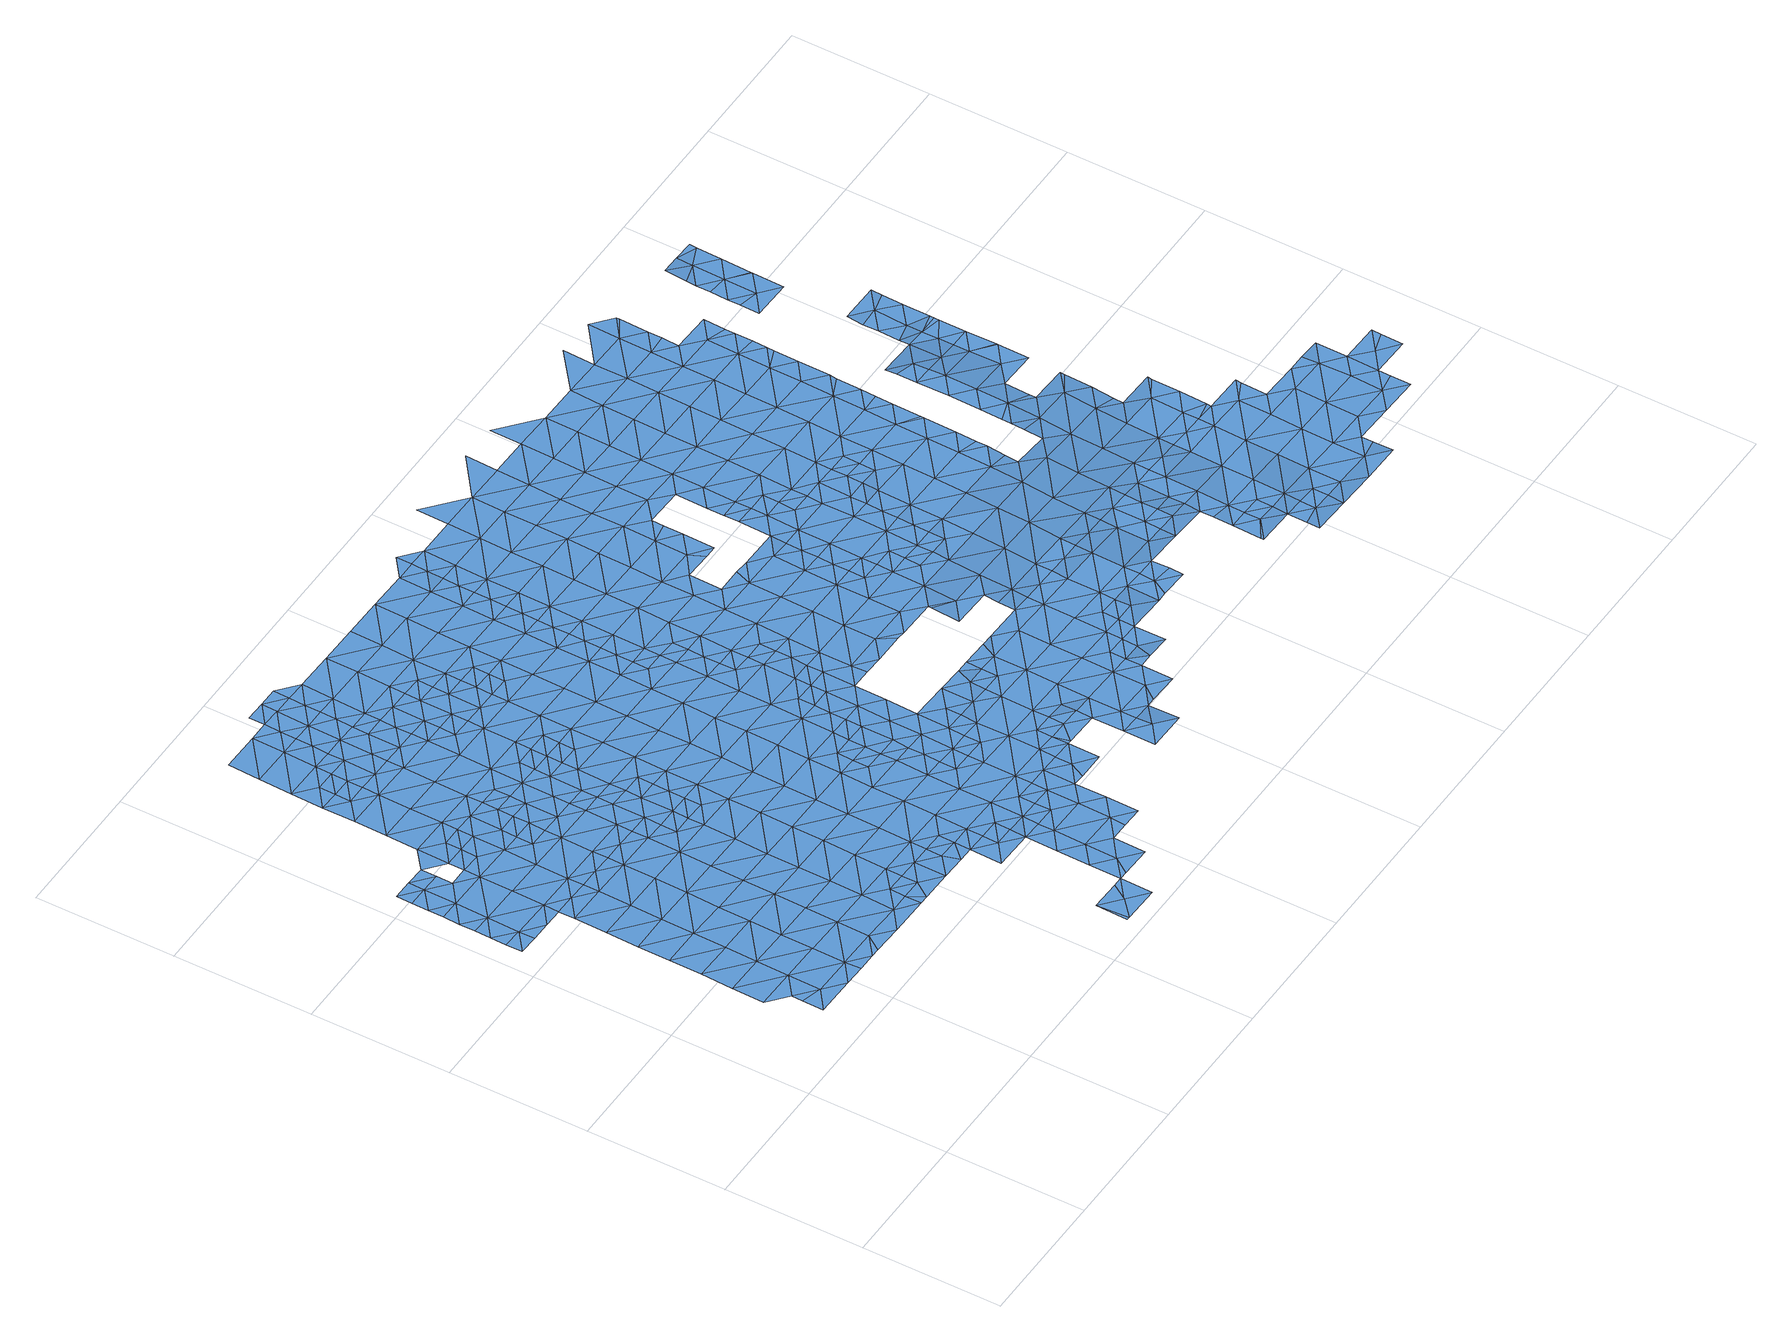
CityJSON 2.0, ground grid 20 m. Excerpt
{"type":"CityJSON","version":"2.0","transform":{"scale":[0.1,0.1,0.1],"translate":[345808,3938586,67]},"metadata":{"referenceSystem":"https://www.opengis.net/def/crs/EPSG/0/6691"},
"CityObjects":{
"waterbody1":{"type":"WaterBody","attributes":{"name":"5","class":"1140","function":"1","WaterBodyRiverFloodingRiskAttribute.description":"3","WaterBodyRiverFloodingRiskAttribute.rankOrg":"2","WaterBodyRiverFloodingRiskAttribute.adminType":"2","WaterBodyRiverFloodingRiskAttribute.scale":"L2"},"geometry":[{"type":"MultiSurface","lod":"1","boundaries":[[[0,1,2]],[[3,4,5]],[[0,3,5]],[[6,2,1]],[[4,7,5]],[[0,5,1]],[[8,6,9]],[[6,1,9]],[[10,8,11]],[[5,12,1]],[[12,5,7]],[[8,9,11]],[[11,13,10]],[[14,10,13]],[[15,12,7]],[[12,16,1]],[[13,17,14]],[[9,1,16]],[[18,14,17]],[[15,19,12]],[[20,18,21]],[[22,20,23]],[[21,18,17]],[[9,16,24]],[[11,9,25]],[[25,9,24]],[[19,26,12]],[[13,11,25]],[[27,20,21]],[[23,20,27]],[[26,28,12]],[[16,28,24]],[[29,21,17]],[[16,12,28]],[[13,25,30]],[[17,13,31]],[[19,32,26]],[[33,23,27]],[[34,35,36]],[[31,13,30]],[[37,27,21]],[[38,39,36]],[[28,40,24]],[[32,41,26]],[[42,34,36]],[[43,30,25]],[[29,17,31]],[[39,42,36]],[[33,27,44]],[[38,45,39]],[[25,24,43]],[[43,24,40]],[[41,46,26]],[[37,21,29]],[[44,27,37]],[[34,47,48]],[[47,34,42]],[[28,26,46]],[[49,40,28]],[[31,30,50]],[[46,49,28]],[[30,43,50]],[[51,44,37]],[[52,46,41]],[[40,53,43]],[[54,31,50]],[[55,56,57]],[[42,58,47]],[[29,31,59]],[[48,47,60]],[[55,48,61]],[[59,31,54]],[[37,29,59]],[[62,63,57]],[[53,40,49]],[[43,64,50]],[[51,37,65]],[[58,66,47]],[[67,62,57]],[[55,61,56]],[[53,64,43]],[[57,56,67]],[[68,69,70]],[[48,60,61]],[[71,70,69]],[[71,72,73]],[[46,52,74]],[[49,46,75]],[[75,46,74]],[[76,37,59]],[[64,77,50]],[[65,37,76]],[[47,78,60]],[[72,71,69]],[[79,56,61]],[[80,63,62]],[[54,50,77]],[[63,81,82]],[[83,59,54]],[[68,84,69]],[[85,61,60]],[[47,66,78]],[[80,81,63]],[[86,65,76]],[[69,87,72]],[[84,87,69]],[[49,75,88]],[[89,64,53]],[[66,90,78]],[[80,62,91]],[[76,59,92]],[[53,49,93]],[[54,77,83]],[[81,94,82]],[[79,61,95]],[[85,60,78]],[[88,75,96]],[[93,49,88]],[[93,89,53]],[[97,98,76]],[[99,82,94]],[[97,76,92]],[[86,76,98]],[[100,59,83]],[[90,101,78]],[[92,59,100]],[[91,102,80]],[[103,61,85]],[[95,61,103]],[[96,104,88]],[[87,84,105]],[[105,84,106]],[[107,81,80]],[[101,108,78]],[[109,80,102]],[[77,64,110]],[[77,111,83]],[[112,92,100]],[[78,108,85]],[[113,114,101]],[[107,80,109]],[[114,87,105]],[[115,93,88]],[[113,87,114]],[[116,95,103]],[[64,89,110]],[[106,117,105]],[[118,81,107]],[[114,108,101]],[[85,119,103]],[[100,120,112]],[[94,81,121]],[[108,119,85]],[[121,81,118]],[[122,89,93]],[[117,123,105]],[[88,104,115]],[[111,77,110]],[[103,124,116]],[[125,126,127]],[[121,128,94]],[[129,115,104]],[[115,122,93]],[[114,105,123]],[[100,83,130]],[[131,117,126]],[[132,108,114]],[[130,83,111]],[[100,130,120]],[[89,133,110]],[[126,125,131]],[[114,123,134]],[[103,135,124]],[[131,136,117]],[[132,114,134]],[[129,137,115]],[[103,119,135]],[[123,117,136]],[[125,138,131]],[[89,122,133]],[[133,139,110]],[[140,120,141]],[[142,123,136]],[[143,108,132]],[[144,124,135]],[[120,130,141]],[[137,145,115]],[[146,140,141]],[[111,110,139]],[[147,122,115]],[[119,148,135]],[[138,149,131]],[[143,150,108]],[[151,152,137]],[[151,153,152]],[[154,155,138]],[[154,146,155]],[[153,156,152]],[[157,158,159]],[[119,108,150]],[[147,133,122]],[[146,141,155]],[[135,160,144]],[[130,111,161]],[[162,141,130]],[[152,145,137]],[[143,132,163]],[[136,131,149]],[[164,160,135]],[[165,157,166]],[[119,150,148]],[[142,136,167]],[[164,135,148]],[[155,149,138]],[[111,139,161]],[[157,159,166]],[[168,167,136]],[[156,169,152]],[[147,115,145]],[[170,165,166]],[[171,155,141]],[[172,165,170]],[[173,139,133]],[[163,174,143]],[[175,172,170]],[[159,176,166]],[[130,161,162]],[[162,171,141]],[[136,149,168]],[[170,177,175]],[[178,148,150]],[[177,179,180]],[[152,181,145]],[[182,183,184]],[[185,133,147]],[[180,175,177]],[[186,161,139]],[[187,183,169]],[[188,150,143]],[[187,184,183]],[[155,189,149]],[[168,190,167]],[[191,190,174]],[[188,143,174]],[[192,147,145]],[[191,167,190]],[[152,169,181]],[[173,133,185]],[[150,193,178]],[[181,192,145]],[[189,155,171]],[[149,194,168]],[[195,196,166]],[[166,176,195]],[[189,194,149]],[[169,183,181]],[[197,193,150]],[[182,198,183]],[[199,177,170]],[[188,174,190]],[[186,139,173]],[[170,166,196]],[[195,176,200]],[[168,201,190]],[[162,161,202]],[[203,204,183]],[[183,204,181]],[[203,183,198]],[[150,188,197]],[[185,147,205]],[[205,147,192]],[[173,185,206]],[[207,188,190]],[[161,186,202]],[[200,208,195]],[[171,162,209]],[[168,194,201]],[[170,196,199]],[[210,192,181]],[[211,193,197]],[[212,213,173]],[[204,210,181]],[[212,173,206]],[[186,173,213]],[[206,185,214]],[[162,202,209]],[[185,205,214]],[[215,196,195]],[[216,205,192]],[[188,217,197]],[[189,171,218]],[[189,219,194]],[[190,201,207]],[[220,211,197]],[[221,222,208]],[[221,223,222]],[[218,171,209]],[[218,219,189]],[[224,210,204]],[[225,216,192]],[[222,223,226]],[[210,225,192]],[[227,206,214]],[[194,219,201]],[[216,228,205]],[[229,199,196]],[[195,208,215]],[[228,230,205]],[[188,207,217]],[[205,230,214]],[[217,231,197]],[[232,209,202]],[[186,213,233]],[[234,227,214]],[[208,222,215]],[[235,233,213]],[[226,236,222]],[[201,237,207]],[[202,186,232]],[[230,234,214]],[[220,197,231]],[[224,238,210]],[[196,215,229]],[[186,233,232]],[[239,216,225]],[[240,227,234]],[[241,217,207]],[[236,242,222]],[[201,219,237]],[[243,236,244]],[[245,199,229]],[[238,246,210]],[[243,220,231]],[[244,220,243]],[[247,225,210]],[[218,209,248]],[[235,249,233]],[[250,241,207]],[[248,209,232]],[[218,251,219]],[[215,222,242]],[[250,207,237]],[[217,241,231]],[[243,242,236]],[[249,235,252]],[[249,253,233]],[[233,253,232]],[[239,225,254]],[[255,237,219]],[[251,218,248]],[[231,256,243]],[[257,215,242]],[[238,258,246]],[[241,256,231]],[[259,260,232]],[[229,215,261]],[[259,232,253]],[[210,246,247]],[[237,262,250]],[[254,225,247]],[[248,232,260]],[[255,219,251]],[[261,215,257]],[[258,263,246]],[[245,229,264]],[[265,266,250]],[[237,267,262]],[[268,251,248]],[[250,262,265]],[[242,243,269]],[[270,271,272]],[[263,273,246]],[[271,254,247]],[[270,254,271]],[[241,250,266]],[[273,274,246]],[[237,255,267]],[[229,261,264]],[[275,255,251]],[[243,256,269]],[[247,246,274]],[[276,277,241]],[[248,260,278]],[[279,272,271]],[[241,266,276]],[[257,242,280]],[[268,275,251]],[[256,241,277]],[[281,262,267]],[[275,282,255]],[[283,267,255]],[[242,269,280]],[[277,284,256]],[[282,283,255]],[[260,285,278]],[[268,248,278]],[[284,286,256]],[[256,286,269]],[[247,287,271]],[[288,279,271]],[[261,257,289]],[[290,264,261]],[[291,281,267]],[[289,257,280]],[[283,291,267]],[[247,274,292]],[[286,293,269]],[[294,280,269]],[[295,292,274]],[[285,296,278]],[[293,294,269]],[[287,288,271]],[[291,297,281]],[[298,275,268]],[[296,299,278]],[[261,289,290]],[[278,299,268]],[[290,300,264]],[[285,301,296]],[[247,292,287]],[[302,303,280]],[[304,298,268]],[[280,294,302]],[[289,280,303]],[[295,305,292]],[[303,306,289]],[[307,290,289]],[[308,309,310]],[[310,309,311]],[[268,299,304]],[[304,312,298]],[[306,307,289]],[[313,288,287]],[[305,314,292]],[[315,287,292]],[[316,305,317]],[[318,319,290]],[[320,313,287]],[[317,311,316]],[[318,290,307]],[[311,309,316]],[[308,321,309]],[[300,290,319]],[[314,315,292]],[[316,314,305]],[[322,323,300]],[[300,319,322]],[[324,309,321]],[[320,287,315]],[[309,325,316]],[[325,314,316]],[[324,321,326]],[[327,320,315]],[[328,320,327]],[[325,309,324]],[[329,328,327]],[[330,315,314]],[[327,331,329]],[[326,332,324]],[[330,314,325]],[[333,327,315]],[[334,333,315]],[[327,335,331]],[[325,324,336]],[[334,315,330]],[[324,332,336]],[[325,337,330]],[[325,336,338]],[[335,327,333]],[[325,338,337]],[[339,334,330]],[[337,339,330]],[[340,335,333]],[[341,333,334]],[[337,342,339]],[[341,340,333]],[[334,339,343]],[[342,344,339]],[[334,343,341]],[[345,343,339]],[[344,342,346]],[[339,344,345]],[[347,340,341]],[[348,341,343]],[[348,343,345]],[[341,349,347]],[[348,350,341]],[[345,351,348]],[[341,350,349]],[[351,352,348]],[[353,349,350]],[[354,350,348]],[[355,348,352]],[[350,356,353]],[[355,354,348]],[[354,356,350]],[[352,357,355]],[[357,358,355]],[[359,356,354]],[[358,360,355]],[[361,354,355]],[[354,362,359]],[[360,361,355]],[[363,360,358]],[[354,361,362]],[[364,362,361]],[[365,361,360]],[[366,365,360]],[[366,360,363]],[[361,367,364]],[[367,361,365]],[[365,368,367]],[[368,365,369]],[[370,367,368]],[[371,372,373]],[[369,374,368]],[[375,371,373]],[[371,376,372]],[[368,377,370]],[[374,377,368]],[[371,378,376]],[[378,374,379]],[[379,376,378]],[[375,380,371]],[[381,377,374]],[[378,381,374]],[[380,382,371]],[[383,384,385]],[[384,380,386]],[[371,387,378]],[[386,385,384]],[[388,377,381]],[[382,387,371]],[[384,382,380]],[[378,387,381]],[[381,389,388]],[[383,390,384]],[[387,391,381]],[[390,392,384]],[[381,391,389]],[[393,382,384]],[[394,390,395]],[[395,396,394]],[[392,393,384]],[[394,392,390]],[[382,397,387]],[[398,389,391]],[[394,396,399]],[[400,391,387]],[[397,382,393]],[[399,401,394]],[[394,401,392]],[[398,391,402]],[[400,387,397]],[[391,400,402]],[[403,393,392]],[[403,397,393]],[[399,404,401]],[[392,401,405]],[[406,402,400]],[[392,405,403]],[[397,407,400]],[[400,408,406]],[[409,407,397]],[[401,404,410]],[[405,401,411]],[[411,401,410]],[[397,403,409]],[[400,407,408]],[[412,413,405]],[[405,411,412]],[[414,409,403]],[[403,405,413]],[[415,407,409]],[[413,414,403]],[[414,415,409]],[[411,416,412]],[[408,407,417]],[[415,418,407]],[[418,417,407]],[[412,419,413]],[[420,415,414]],[[412,416,419]],[[421,414,413]],[[419,422,413]],[[423,419,416]],[[422,421,413]],[[421,420,414]],[[424,422,419]],[[423,425,419]],[[425,424,419]],[[420,421,426]],[[424,427,422]],[[422,427,421]],[[428,426,421]],[[427,428,421]],[[427,424,429]],[[424,430,429]],[[431,427,429]],[[432,429,430]],[[431,429,432]]]}]},
"waterbody2":{"type":"WaterBody","attributes":{"name":"5","class":"1140","function":"1","WaterBodyRiverFloodingRiskAttribute.description":"3","WaterBodyRiverFloodingRiskAttribute.rankOrg":"1","WaterBodyRiverFloodingRiskAttribute.adminType":"2","WaterBodyRiverFloodingRiskAttribute.scale":"L2"},"geometry":[{"type":"MultiSurface","lod":"1","boundaries":[[[433,70,434]],[[433,435,70]],[[68,70,435]],[[435,84,68]],[[84,435,436]],[[106,84,436]],[[73,72,437]],[[98,97,438]],[[438,439,98]],[[439,438,146]],[[140,146,438]],[[112,120,140]],[[434,73,440]],[[72,87,437]],[[126,117,106]],[[126,106,436]],[[441,436,435]],[[442,441,435]],[[442,65,441]],[[442,435,443]],[[97,92,438]],[[439,127,98]],[[439,146,154]],[[438,92,112]],[[112,140,438]],[[444,445,446]],[[446,447,444]],[[446,448,447]],[[446,449,448]],[[450,451,452]],[[453,452,451]],[[452,453,454]],[[454,453,455]],[[446,456,449]],[[457,447,448]],[[458,459,453]],[[459,457,448]],[[446,445,460]],[[460,456,446]],[[22,449,456]],[[443,23,33]],[[443,435,433]],[[455,433,434]],[[449,461,448]],[[448,453,459]],[[454,455,38]],[[462,452,454]],[[451,458,453]],[[463,450,452]],[[448,455,453]],[[461,455,448]],[[455,461,433]],[[461,443,433]],[[449,443,461]],[[449,23,443]],[[22,23,449]],[[45,38,455]],[[39,58,42]],[[33,44,443]],[[443,44,442]],[[442,44,51]],[[51,65,442]],[[441,65,86]],[[86,98,441]],[[98,127,441]],[[127,436,441]],[[127,126,436]],[[125,127,439]],[[439,138,125]],[[154,138,439]],[[71,73,434]],[[73,66,440]],[[73,437,66]],[[90,66,437]],[[113,101,90]],[[464,463,452]],[[452,462,464]],[[35,464,462]],[[39,45,440]],[[58,39,440]],[[455,434,45]],[[113,90,437]],[[87,113,437]],[[58,440,66]],[[45,434,440]],[[70,71,434]]]}]},
"waterbody3":{"type":"WaterBody","attributes":{"name":"5","class":"1140","function":"1","WaterBodyRiverFloodingRiskAttribute.description":"3","WaterBodyRiverFloodingRiskAttribute.rankOrg":"1","WaterBodyRiverFloodingRiskAttribute.adminType":"2","WaterBodyRiverFloodingRiskAttribute.scale":"L2"},"geometry":[{"type":"MultiSurface","lod":"1","boundaries":[[[465,466,104]],[[96,465,104]],[[467,74,52]],[[468,104,466]],[[151,137,129]],[[151,469,153]],[[466,469,468]],[[469,151,468]],[[468,151,129]],[[129,104,468]],[[96,75,465]],[[465,467,466]],[[74,467,465]],[[75,74,465]]]}]},
"waterbody4":{"type":"WaterBody","attributes":{"name":"5","class":"1140","function":"1","WaterBodyRiverFloodingRiskAttribute.description":"3","WaterBodyRiverFloodingRiskAttribute.rankOrg":"1","WaterBodyRiverFloodingRiskAttribute.adminType":"2","WaterBodyRiverFloodingRiskAttribute.scale":"L2"},"geometry":[{"type":"MultiSurface","lod":"1","boundaries":[[[470,471,472]],[[473,471,470]],[[474,471,475]],[[472,471,474]],[[471,473,475]],[[473,470,476]]]}]},
"waterbody5":{"type":"WaterBody","attributes":{"name":"5","class":"1140","function":"1","WaterBodyRiverFloodingRiskAttribute.description":"3","WaterBodyRiverFloodingRiskAttribute.rankOrg":"1","WaterBodyRiverFloodingRiskAttribute.adminType":"2","WaterBodyRiverFloodingRiskAttribute.scale":"L2"},"geometry":[{"type":"MultiSurface","lod":"1","boundaries":[[[187,477,184]],[[478,477,153]],[[477,169,156]],[[187,169,477]],[[478,184,477]],[[156,153,477]]]}]},
"waterbody6":{"type":"WaterBody","attributes":{"name":"5","class":"1140","function":"1","WaterBodyRiverFloodingRiskAttribute.description":"3","WaterBodyRiverFloodingRiskAttribute.rankOrg":"1","WaterBodyRiverFloodingRiskAttribute.adminType":"2","WaterBodyRiverFloodingRiskAttribute.scale":"L2"},"geometry":[{"type":"MultiSurface","lod":"1","boundaries":[[[142,167,191]],[[174,479,191]],[[174,163,479]],[[163,132,134]],[[163,134,479]],[[134,123,479]],[[123,142,479]],[[142,191,479]]]}]},
"waterbody7":{"type":"WaterBody","attributes":{"name":"5","class":"1140","function":"1","WaterBodyRiverFloodingRiskAttribute.description":"3","WaterBodyRiverFloodingRiskAttribute.rankOrg":"1","WaterBodyRiverFloodingRiskAttribute.adminType":"2","WaterBodyRiverFloodingRiskAttribute.scale":"L2"},"geometry":[{"type":"MultiSurface","lod":"1","boundaries":[[[480,160,176]],[[144,160,480]],[[221,208,481]],[[482,107,483]],[[172,482,165]],[[175,482,172]],[[484,482,175]],[[482,484,121]],[[485,95,102]],[[102,95,486]],[[486,95,116]],[[116,124,486]],[[128,121,484]],[[165,482,483]],[[200,176,481]],[[200,481,208]],[[178,193,487]],[[488,128,489]],[[489,128,484]],[[180,489,484]],[[489,180,179]],[[157,483,158]],[[483,486,158]],[[158,124,480]],[[124,144,480]],[[124,158,486]],[[483,102,486]],[[165,483,157]],[[223,193,490]],[[226,223,490]],[[490,236,226]],[[244,236,490]],[[211,244,490]],[[175,180,484]],[[118,107,482]],[[91,62,67]],[[91,67,485]],[[79,95,485]],[[487,148,178]],[[176,160,481]],[[244,211,220]],[[211,490,193]],[[102,91,485]],[[109,102,483]],[[483,107,109]],[[159,480,176]],[[159,158,480]],[[193,223,487]],[[481,223,221]],[[481,487,223]],[[160,487,481]],[[164,487,160]],[[164,148,487]],[[56,79,485]],[[67,56,485]],[[121,118,482]]]}]},
"waterbody8":{"type":"WaterBody","attributes":{"name":"5","class":"1140","function":"1","WaterBodyRiverFloodingRiskAttribute.description":"3","WaterBodyRiverFloodingRiskAttribute.rankOrg":"1","WaterBodyRiverFloodingRiskAttribute.adminType":"2","WaterBodyRiverFloodingRiskAttribute.scale":"L2"},"geometry":[{"type":"MultiSurface","lod":"1","boundaries":[[[491,492,493]],[[494,495,491]],[[496,494,497]],[[494,498,497]],[[498,494,491]],[[495,499,500]],[[492,500,474]],[[495,501,499]],[[198,182,501]],[[502,204,203]],[[502,503,504]],[[503,496,504]],[[505,263,258]],[[494,501,495]],[[501,494,503]],[[198,501,503]],[[502,198,503]],[[203,198,502]],[[182,184,501]],[[501,184,499]],[[506,263,505]],[[495,500,492]],[[503,494,496]],[[507,506,505]],[[495,492,491]],[[502,238,224]],[[502,504,238]],[[224,204,502]],[[258,238,505]],[[504,505,238]],[[508,492,474]],[[508,493,492]],[[504,507,505]]]}]},
"waterbody9":{"type":"WaterBody","attributes":{"name":"5","class":"1140","function":"1","WaterBodyRiverFloodingRiskAttribute.description":"3","WaterBodyRiverFloodingRiskAttribute.rankOrg":"1","WaterBodyRiverFloodingRiskAttribute.adminType":"2","WaterBodyRiverFloodingRiskAttribute.scale":"L2"},"geometry":[{"type":"MultiSurface","lod":"1","boundaries":[[[212,206,227]],[[509,213,212]],[[212,227,509]],[[235,213,509]],[[227,240,509]],[[239,510,216]],[[228,510,230]],[[252,235,509]],[[228,216,510]],[[252,509,240]],[[510,511,230]],[[511,240,234]],[[234,230,511]],[[239,254,510]],[[272,511,510]],[[512,240,511]],[[252,240,512]],[[270,272,510]],[[510,254,270]],[[249,513,253]],[[513,252,512]],[[249,252,513]],[[511,514,512]],[[514,511,272]],[[515,513,512]],[[516,253,513]],[[259,253,516]],[[514,515,512]],[[260,259,285]],[[262,281,265]],[[285,259,516]],[[517,516,513]],[[514,272,518]],[[272,279,518]],[[517,513,515]],[[266,265,519]],[[265,281,519]],[[276,266,520]],[[279,288,518]],[[266,519,520]],[[277,276,520]],[[285,516,301]],[[281,297,519]],[[516,517,301]],[[298,521,275]],[[521,283,282]],[[520,522,277]],[[514,518,523]],[[282,275,521]],[[284,522,286]],[[284,277,522]],[[523,518,288]],[[297,524,519]],[[517,525,301]],[[521,526,283]],[[527,520,519]],[[522,528,286]],[[528,294,293]],[[291,283,526]],[[293,286,528]],[[517,529,525]],[[297,291,526]],[[298,312,521]],[[313,530,288]],[[526,524,297]],[[520,527,522]],[[296,531,299]],[[523,288,530]],[[296,301,531]],[[301,525,531]],[[532,525,529]],[[302,294,533]],[[530,534,523]],[[527,519,524]],[[294,528,533]],[[312,535,521]],[[303,302,533]],[[521,535,526]],[[536,312,304]],[[522,537,528]],[[533,538,303]],[[304,299,536]],[[527,537,522]],[[538,307,306]],[[313,320,530]],[[299,531,536]],[[306,303,538]],[[536,535,312]],[[328,534,530]],[[526,539,524]],[[540,525,532]],[[541,533,528]],[[328,530,320]],[[542,307,538]],[[318,307,542]],[[319,318,542]],[[539,526,535]],[[524,543,527]],[[531,525,544]],[[545,528,537]],[[534,328,329]],[[539,543,524]],[[544,525,540]],[[322,319,546]],[[319,542,546]],[[536,547,535]],[[323,322,546]],[[538,533,541]],[[540,532,548]],[[527,549,537]],[[536,531,547]],[[528,545,541]],[[550,542,538]],[[543,549,527]],[[541,551,538]],[[547,531,544]],[[552,539,535]],[[548,553,540]],[[550,546,542]],[[554,543,539]],[[555,544,540]],[[552,535,547]],[[538,551,550]],[[537,549,556]],[[545,537,557]],[[540,553,555]],[[558,547,544]],[[559,543,554]],[[557,560,545]],[[549,543,559]],[[554,539,561]],[[537,556,557]],[[539,552,561]],[[562,546,550]],[[541,545,560]],[[563,555,553]],[[564,558,544]],[[564,544,555]],[[551,541,560]],[[565,549,559]],[[549,566,556]],[[560,567,551]],[[552,547,558]],[[554,561,568]],[[569,562,550]],[[556,570,557]],[[550,551,571]],[[563,572,555]],[[561,552,573]],[[574,575,576]],[[566,570,556]],[[573,552,558]],[[559,577,565]],[[568,561,578]],[[549,565,566]],[[576,575,563]],[[551,567,571]],[[579,575,574]],[[564,580,558]],[[564,555,572]],[[560,557,570]],[[581,561,573]],[[582,562,569]],[[578,561,581]],[[572,563,575]],[[560,583,567]],[[580,584,558]],[[550,571,569]],[[565,577,585]],[[570,583,560]],[[586,566,565]],[[584,587,558]],[[558,587,573]],[[564,588,580]],[[588,564,572]],[[565,585,586]],[[567,589,571]],[[590,570,566]],[[586,591,566]],[[592,593,573]],[[340,594,595]],[[592,573,587]],[[596,578,581]],[[581,573,593]],[[595,594,579]],[[597,569,571]],[[598,580,588]],[[590,566,591]],[[567,583,589]],[[340,347,594]],[[572,575,599]],[[600,596,581]],[[575,579,599]],[[600,581,593]],[[588,572,601]],[[602,583,570]],[[602,570,590]],[[579,594,599]],[[347,349,594]],[[603,604,588]],[[571,589,597]],[[603,588,601]],[[598,588,604]],[[605,602,590]],[[606,572,599]],[[601,572,606]],[[607,608,569]],[[583,609,589]],[[607,569,597]],[[602,609,583]],[[349,610,594]],[[594,611,599]],[[612,601,606]],[[589,613,597]],[[602,605,614]],[[615,616,617]],[[618,612,606]],[[589,609,613]],[[349,353,610]],[[606,599,611]],[[597,619,607]],[[620,617,621]],[[594,610,611]],[[622,609,602]],[[617,616,621]],[[623,618,606]],[[624,597,613]],[[622,602,614]],[[625,620,621]],[[353,356,610]],[[614,620,625]],[[623,606,611]],[[616,626,621]],[[609,627,613]],[[597,624,619]],[[622,614,625]],[[356,628,610]],[[629,630,631]],[[623,632,618]],[[626,633,621]],[[634,618,632]],[[630,635,626]],[[609,622,627]],[[636,634,632]],[[637,623,611]],[[625,621,633]],[[359,628,356]],[[632,638,636]],[[630,629,635]],[[611,610,639]],[[635,633,626]],[[625,640,622]],[[641,613,627]],[[642,636,638]],[[643,619,624]],[[624,613,644]],[[645,642,638]],[[637,632,623]],[[610,628,639]],[[629,646,635]],[[644,613,641]],[[622,647,627]],[[648,649,650]],[[650,645,651]],[[625,633,640]],[[359,362,628]],[[637,611,639]],[[645,638,651]],[[652,638,632]],[[643,624,644]],[[653,633,635]],[[654,619,643]],[[648,650,651]],[[655,635,646]],[[622,640,647]],[[647,656,627]],[[362,657,628]],[[628,657,639]],[[652,632,637]],[[658,651,638]],[[651,659,648]],[[641,627,660]],[[641,661,644]],[[646,662,655]],[[653,635,655]],[[663,637,639]],[[640,633,653]],[[664,638,652]],[[660,627,656]],[[660,661,641]],[[661,643,644]],[[640,665,647]],[[362,364,657]],[[663,652,637]],[[658,638,664]],[[651,658,659]],[[662,666,655]],[[639,657,667]],[[665,640,653]],[[665,668,647]],[[647,669,656]],[[364,367,657]],[[663,639,667]],[[661,670,643]],[[666,671,655]],[[663,672,652]],[[673,666,674]],[[655,675,653]],[[674,659,673]],[[659,658,673]],[[367,676,657]],[[664,652,672]],[[669,647,668]],[[677,661,660]],[[673,671,666]],[[653,675,665]],[[672,678,664]],[[664,679,658]],[[660,656,677]],[[667,657,676]],[[679,673,658]],[[680,670,661]],[[655,671,675]],[[667,681,663]],[[665,682,668]],[[656,669,677]],[[663,683,672]],[[367,370,676]],[[677,680,661]],[[684,681,667]],[[679,664,678]],[[685,671,673]],[[684,667,676]],[[686,678,672]],[[665,675,682]],[[682,687,668]],[[370,377,676]],[[680,688,670]],[[689,672,683]],[[690,677,669]],[[683,663,681]],[[686,672,689]],[[685,673,679]],[[669,668,690]],[[377,691,676]],[[678,686,692]],[[679,678,693]],[[694,680,677]],[[695,670,688]],[[675,696,682]],[[678,692,693]],[[668,687,690]],[[681,697,683]],[[671,685,698]],[[675,671,696]],[[693,699,679]],[[690,694,677]],[[684,676,691]],[[696,671,698]],[[700,681,684]],[[388,691,377]],[[685,679,699]],[[696,701,682]],[[702,698,685]],[[703,702,685]],[[680,704,688]],[[703,685,699]],[[705,684,691]],[[687,682,706]],[[707,696,698]],[[687,708,690]],[[388,389,691]],[[680,694,709]],[[700,684,705]],[[681,700,697]],[[710,698,702]],[[706,708,687]],[[708,694,690]],[[682,701,706]],[[707,698,710]],[[680,709,704]],[[711,701,696]],[[712,705,691]],[[389,712,691]],[[713,696,707]],[[694,714,709]],[[715,688,704]],[[716,717,718]],[[716,697,717]],[[711,696,713]],[[719,714,694]],[[697,700,717]],[[711,720,701]],[[714,721,709]],[[718,722,723]],[[724,704,709]],[[705,725,700]],[[723,722,726]],[[706,701,720]],[[719,694,708]],[[722,718,717]],[[724,709,721]],[[389,398,712]],[[727,708,706]],[[728,725,705]],[[720,729,706]],[[730,715,704]],[[728,705,712]],[[731,732,726]],[[733,730,704]],[[700,734,717]],[[733,704,724]],[[735,722,717]],[[731,726,722]],[[727,706,729]],[[398,402,712]],[[725,734,700]],[[736,737,732]],[[738,708,727]],[[731,736,732]],[[719,708,739]],[[739,708,738]],[[722,740,731]],[[741,722,735]],[[714,719,742]],[[717,734,735]],[[740,722,741]],[[719,739,743]],[[744,737,736]],[[728,745,725]],[[719,743,742]],[[746,747,712]],[[712,402,746]],[[748,736,731]],[[740,748,731]],[[728,712,747]],[[749,734,725]],[[750,744,736]],[[734,751,735]],[[402,406,746]],[[728,747,745]],[[725,745,752]],[[725,752,749]],[[753,750,736]],[[748,753,736]],[[406,754,746]],[[755,751,734]],[[755,734,749]],[[740,756,748]],[[754,406,408]],[[754,757,746]],[[746,757,747]],[[758,745,747]],[[759,750,753]],[[760,747,757]],[[753,748,761]],[[748,756,761]],[[747,760,758]],[[762,753,761]],[[759,753,763]],[[753,762,763]]]}]},
"waterbody10":{"type":"WaterBody","attributes":{"name":"5","class":"1140","function":"1","WaterBodyRiverFloodingRiskAttribute.description":"3","WaterBodyRiverFloodingRiskAttribute.rankOrg":"1","WaterBodyRiverFloodingRiskAttribute.adminType":"2","WaterBodyRiverFloodingRiskAttribute.scale":"L2"},"geometry":[{"type":"MultiSurface","lod":"1","boundaries":[[[311,764,765]],[[295,274,764]],[[317,764,311]],[[765,273,263]],[[274,273,764]],[[317,305,295]],[[273,765,764]],[[317,295,764]]]}]},
"waterbody11":{"type":"WaterBody","attributes":{"name":"5","class":"1140","function":"1","WaterBodyRiverFloodingRiskAttribute.description":"3","WaterBodyRiverFloodingRiskAttribute.rankOrg":"1","WaterBodyRiverFloodingRiskAttribute.adminType":"2","WaterBodyRiverFloodingRiskAttribute.scale":"L2"},"geometry":[{"type":"MultiSurface","lod":"1","boundaries":[[[308,310,766]],[[310,767,766]],[[768,766,767]],[[768,321,766]],[[321,308,766]]]}]},
"waterbody12":{"type":"WaterBody","attributes":{"name":"5","class":"1140","function":"1","WaterBodyRiverFloodingRiskAttribute.description":"3","WaterBodyRiverFloodingRiskAttribute.rankOrg":"1","WaterBodyRiverFloodingRiskAttribute.adminType":"2","WaterBodyRiverFloodingRiskAttribute.scale":"L2"},"geometry":[{"type":"MultiSurface","lod":"1","boundaries":[[[769,770,771]],[[336,771,338]],[[346,342,770]],[[338,342,337]],[[342,338,770]],[[338,771,770]],[[770,769,346]]]}]},
"waterbody13":{"type":"WaterBody","attributes":{"name":"5","class":"1140","function":"1","WaterBodyRiverFloodingRiskAttribute.description":"3","WaterBodyRiverFloodingRiskAttribute.rankOrg":"1","WaterBodyRiverFloodingRiskAttribute.adminType":"2","WaterBodyRiverFloodingRiskAttribute.scale":"L2"},"geometry":[{"type":"MultiSurface","lod":"1","boundaries":[[[772,773,774]],[[772,358,773]],[[346,775,344]],[[351,345,344]],[[776,773,777]],[[358,357,773]],[[357,352,773]],[[352,351,775]],[[351,344,775]],[[776,774,773]],[[777,773,352]],[[346,777,775]],[[777,352,775]]]}]},
"waterbody14":{"type":"WaterBody","attributes":{"name":"5","class":"1140","function":"1","WaterBodyRiverFloodingRiskAttribute.description":"3","WaterBodyRiverFloodingRiskAttribute.rankOrg":"2","WaterBodyRiverFloodingRiskAttribute.adminType":"2","WaterBodyRiverFloodingRiskAttribute.scale":"L2"},"geometry":[{"type":"MultiSurface","lod":"1","boundaries":[[[604,603,778]],[[634,778,618]],[[604,778,779]],[[603,601,612]],[[780,600,593]],[[596,780,781]],[[596,781,615]],[[616,615,781]],[[659,674,782]],[[783,649,646]],[[781,626,616]],[[630,626,781]],[[784,645,650]],[[650,649,784]],[[648,659,782]],[[631,630,781]],[[649,782,646]],[[646,629,783]],[[631,781,780]],[[783,784,649]],[[780,593,785]],[[784,779,645]],[[642,645,779]],[[636,642,779]],[[662,646,782]],[[674,662,782]],[[666,662,674]],[[596,600,780]],[[629,631,783]],[[783,631,780]],[[783,780,784]],[[785,784,780]],[[786,779,785]],[[786,604,779]],[[598,604,786]],[[598,786,580]],[[779,778,636]],[[634,636,778]],[[785,587,786]],[[584,580,786]],[[593,592,785]],[[592,587,785]],[[584,786,587]],[[648,782,649]],[[612,618,778]],[[603,612,778]],[[784,785,779]]]}]},
"waterbody15":{"type":"WaterBody","attributes":{"name":"5","class":"1140","function":"1","WaterBodyRiverFloodingRiskAttribute.description":"3","WaterBodyRiverFloodingRiskAttribute.rankOrg":"1","WaterBodyRiverFloodingRiskAttribute.adminType":"2","WaterBodyRiverFloodingRiskAttribute.scale":"L2"},"geometry":[{"type":"MultiSurface","lod":"1","boundaries":[[[369,365,787]],[[376,787,363]],[[379,787,376]],[[787,365,366]],[[366,363,787]],[[379,369,787]],[[374,369,379]]]}]},
"waterbody16":{"type":"WaterBody","attributes":{"name":"5","class":"1140","function":"1","WaterBodyRiverFloodingRiskAttribute.description":"3","WaterBodyRiverFloodingRiskAttribute.rankOrg":"1","WaterBodyRiverFloodingRiskAttribute.adminType":"2","WaterBodyRiverFloodingRiskAttribute.scale":"L2"},"geometry":[{"type":"MultiSurface","lod":"1","boundaries":[[[375,788,386]],[[386,380,375]],[[386,788,385]],[[375,373,788]],[[789,790,788]],[[790,385,788]],[[789,788,373]]]}]},
"waterbody17":{"type":"WaterBody","attributes":{"name":"5","class":"1140","function":"1","WaterBodyRiverFloodingRiskAttribute.description":"3","WaterBodyRiverFloodingRiskAttribute.rankOrg":"1","WaterBodyRiverFloodingRiskAttribute.adminType":"2","WaterBodyRiverFloodingRiskAttribute.scale":"L2"},"geometry":[{"type":"MultiSurface","lod":"1","boundaries":[[[390,383,791]],[[791,395,390]],[[791,792,793]],[[791,385,792]],[[383,385,791]],[[395,791,396]],[[793,396,791]]]}]},
"waterbody18":{"type":"WaterBody","attributes":{"name":"5","class":"1140","function":"1","WaterBodyRiverFloodingRiskAttribute.description":"3","WaterBodyRiverFloodingRiskAttribute.rankOrg":"2","WaterBodyRiverFloodingRiskAttribute.adminType":"2","WaterBodyRiverFloodingRiskAttribute.scale":"L2"},"geometry":[{"type":"MultiSurface","lod":"1","boundaries":[[[794,795,796]],[[794,796,737]],[[797,798,799]],[[800,797,799]],[[799,801,800]],[[800,801,750]],[[744,750,794]],[[801,794,750]],[[794,737,744]],[[759,800,750]],[[759,763,800]],[[763,797,800]],[[795,794,801]]]}]},
"waterbody19":{"type":"WaterBody","attributes":{"name":"5","class":"1140","function":"1","WaterBodyRiverFloodingRiskAttribute.description":"3","WaterBodyRiverFloodingRiskAttribute.rankOrg":"1","WaterBodyRiverFloodingRiskAttribute.adminType":"2","WaterBodyRiverFloodingRiskAttribute.scale":"L2"},"geometry":[{"type":"MultiSurface","lod":"1","boundaries":[[[802,803,804]],[[805,806,807]],[[808,806,809]],[[803,805,804]],[[805,803,806]],[[803,809,806]],[[809,803,810]],[[803,811,810]],[[811,803,802]],[[799,808,801]],[[808,799,806]],[[799,807,806]],[[807,799,798]]]}]},
"waterbody20":{"type":"WaterBody","attributes":{"name":"5","class":"1140","function":"1","WaterBodyRiverFloodingRiskAttribute.description":"3","WaterBodyRiverFloodingRiskAttribute.rankOrg":"1","WaterBodyRiverFloodingRiskAttribute.adminType":"2","WaterBodyRiverFloodingRiskAttribute.scale":"L2"},"geometry":[{"type":"MultiSurface","lod":"1","boundaries":[[[812,813,814]],[[815,816,817]],[[818,813,812]],[[814,819,820]],[[821,813,818]],[[814,813,819]],[[820,819,822]],[[822,819,815]],[[823,815,819]],[[824,815,823]],[[825,823,819]],[[822,815,817]],[[819,813,826]],[[825,819,826]],[[827,828,824]],[[824,828,815]],[[828,816,815]],[[821,826,813]]]}]}
},
"vertices":[
[109,291,40],[138,314,40],[81,315,40],[109,275,40],[108,245,40],[137,267,40],[82,361,40],[165,244,40],[83,407,41],[139,360,40],[84,453,41],[140,406,40],[194,266,40],[140,452,41],[84,499,41],[196,243,40],[195,313,40],[141,499,41],[85,546,41],[222,243,40],[86,592,41],[142,545,41],[86,615,41],[115,615,41],[195,359,40],[196,405,40],[250,265,40],[143,591,41],[251,312,40],[199,544,41],[197,451,40],[198,498,41],[235,243,40],[143,614,41],[90,823,41],[61,800,41],[89,777,41],[199,590,41],[89,754,41],[118,776,41],[252,358,40],[278,242,39],[118,799,41],[253,404,40],[171,614,41],[117,753,41],[307,264,39],[147,822,41],[91,869,41],[308,311,40],[254,450,40],[200,613,41],[335,241,39],[309,357,40],[254,497,41],[92,915,41],[120,938,41],[92,962,41],[146,799,41],[255,543,41],[147,868,41],[148,914,41],[121,984,41],[93,1008,41],[309,403,40],[228,613,41],[175,798,41],[121,961,41],[201,706,41],[202,729,41],[173,706,41],[173,729,41],[202,752,41],[174,752,41],[335,264,39],[336,287,39],[256,589,41],[310,449,40],[203,821,41],[149,938,41],[150,1007,41],[151,1053,42],[94,1054,42],[311,496,41],[230,705,41],[204,867,41],[256,612,41],[230,751,41],[364,310,39],[366,402,40],[203,798,41],[149,984,41],[284,565,41],[365,356,39],[151,1099,43],[177,937,41],[364,287,39],[284,588,41],[285,612,41],[95,1100,43],[312,542,41],[231,797,41],[178,983,41],[205,913,41],[392,286,39],[258,728,41],[258,705,41],[179,1030,42],[260,820,41],[178,1006,41],[367,448,40],[368,495,40],[312,565,41],[231,774,41],[259,774,41],[421,309,39],[205,937,41],[286,704,41],[179,1053,42],[261,866,41],[341,564,41],[179,1076,43],[422,355,39],[287,750,41],[234,936,41],[314,657,41],[286,681,41],[285,658,41],[180,1099,43],[421,286,39],[368,541,40],[314,680,41],[288,796,41],[423,401,39],[287,773,41],[262,913,41],[315,727,41],[449,285,39],[342,657,41],[423,447,40],[341,588,41],[369,587,41],[315,750,41],[317,819,41],[262,936,41],[478,308,39],[341,611,41],[479,354,39],[289,889,41],[371,679,41],[317,865,41],[449,262,39],[477,262,39],[448,239,39],[342,634,41],[370,633,41],[477,238,39],[235,1005,41],[234,982,41],[263,982,41],[290,935,41],[424,494,40],[425,540,40],[316,796,41],[290,912,41],[235,1029,42],[263,1005,41],[344,749,41],[372,726,41],[505,238,39],[264,1051,42],[426,586,41],[236,1052,42],[480,446,40],[345,796,41],[236,1075,42],[291,981,41],[265,1097,43],[318,888,41],[237,1121,43],[236,1098,43],[534,261,38],[532,191,38],[533,214,38],[504,192,38],[479,400,39],[481,493,40],[504,215,39],[373,818,41],[427,632,41],[372,772,41],[344,772,41],[534,307,38],[346,888,41],[427,678,41],[320,1004,41],[321,1050,42],[374,864,41],[561,191,38],[321,1096,42],[319,981,41],[428,725,41],[482,539,40],[561,214,38],[561,237,38],[535,353,38],[508,423,39],[429,771,41],[348,980,41],[483,585,40],[590,260,38],[374,887,41],[508,446,39],[509,469,39],[536,399,39],[376,1003,41],[563,329,38],[430,817,41],[483,631,40],[484,678,41],[403,887,41],[347,957,41],[376,957,41],[347,934,41],[590,236,38],[591,306,37],[375,934,41],[536,422,39],[563,353,38],[377,1049,42],[564,376,38],[431,863,41],[538,538,40],[538,492,39],[564,399,38],[537,469,39],[404,933,41],[485,724,41],[618,236,37],[591,329,37],[565,422,39],[487,816,41],[432,956,41],[431,910,41],[403,910,41],[378,1095,42],[647,259,37],[648,305,36],[539,584,40],[566,491,39],[486,770,41],[540,630,40],[565,468,39],[566,514,39],[620,328,37],[541,677,40],[487,862,41],[433,1002,41],[646,236,37],[567,537,39],[567,561,39],[434,1048,42],[514,746,41],[675,235,36],[435,1094,42],[514,769,41],[514,793,41],[542,723,40],[597,629,39],[488,909,41],[620,352,37],[648,351,36],[621,375,37],[675,258,36],[676,281,36],[569,653,40],[515,816,41],[515,839,41],[596,583,39],[649,374,37],[489,955,41],[542,746,41],[569,676,40],[569,699,40],[516,862,41],[595,560,39],[516,885,41],[705,350,35],[677,374,36],[490,1001,41],[490,1047,42],[570,722,40],[704,304,35],[516,908,41],[517,931,41],[704,281,35],[624,583,38],[570,745,40],[597,652,39],[625,606,39],[491,1093,42],[624,560,38],[517,954,41],[518,977,41],[625,629,39],[732,280,34],[518,1001,41],[518,1024,41],[759,187,35],[759,210,35],[731,188,35],[731,234,35],[625,652,39],[705,373,35],[761,303,34],[762,349,34],[760,257,34],[732,257,35],[519,1047,41],[519,1070,42],[734,373,35],[787,187,34],[520,1093,42],[520,1116,42],[816,209,33],[817,256,32],[799,187,34],[762,395,34],[734,396,35],[735,419,35],[818,302,32],[773,418,34],[844,186,33],[819,394,32],[818,348,32],[791,418,33],[845,232,32],[845,278,32],[845,255,32],[874,301,31],[848,417,32],[876,393,31],[874,278,31],[875,347,31],[902,300,30],[903,324,30],[902,277,30],[876,416,31],[932,346,29],[904,416,30],[932,392,29],[931,323,29],[960,323,28],[933,415,30],[989,391,27],[988,345,27],[961,415,29],[988,322,27],[1016,322,26],[989,415,28],[1045,344,24],[1046,390,24],[1018,414,26],[1073,321,22],[1046,414,25],[1074,367,23],[1073,344,23],[1074,413,23],[1102,389,22],[1102,366,22],[1103,413,22],[1157,296,18],[1129,300,19],[1129,273,18],[1130,366,20],[1157,273,18],[1129,320,19],[1131,412,20],[1158,342,19],[1130,343,20],[1185,272,17],[1159,388,19],[1214,295,16],[1213,226,15],[1213,249,16],[1184,226,16],[1185,249,17],[1215,341,16],[1159,412,19],[1188,411,18],[1241,225,14],[1216,387,16],[1270,248,13],[1271,294,13],[1269,202,13],[1241,202,14],[1240,179,13],[1271,340,14],[1216,411,16],[1297,178,11],[1272,387,14],[1326,201,11],[1244,410,15],[1327,293,11],[1354,177,11],[1326,247,11],[1273,410,14],[1329,386,12],[1301,409,13],[1328,339,12],[1354,206,10],[1354,223,10],[1383,246,10],[1384,292,10],[1385,338,10],[1357,362,11],[1411,222,9],[1358,408,12],[1357,399,12],[1440,245,8],[1413,361,9],[1441,337,8],[1441,291,9],[1468,221,8],[1468,268,8],[1468,250,8],[1438,361,9],[1469,314,8],[1470,360,8],[1497,290,7],[1525,267,7],[1526,313,7],[1526,299,7],
[144,683,41],[145,730,41],[201,682,41],[258,681,41],[203,775,41],[313,588,41],[313,634,41],[146,776,41],[257,635,41],[200,636,41],[143,637,41],[2,640,41],[2,617,41],[30,639,41],[2,663,41],[31,685,41],[87,638,41],[4,778,41],[4,755,41],[33,778,41],[32,732,41],[61,754,41],[88,731,41],[58,616,41],[3,686,41],[4,732,41],[3,709,41],[30,616,41],[88,684,41],[61,777,41],[5,801,41],[33,801,41],
[364,264,39],[392,240,39],[348,241,39],[420,263,39],[427,239,39],
[445,54,38],[473,30,38],[488,53,38],[448,8,38],[502,53,38],[501,7,38],[444,8,38],
[476,215,39],[447,193,39],
[316,773,41],
[262,959,41],[319,958,41],[207,1052,42],[207,1006,41],[208,1098,43],[149,961,41],[206,960,41],[318,912,41],[180,1122,43],[209,1121,43],[375,911,41],
[559,98,38],[530,76,38],[558,52,38],[588,121,38],[531,122,38],[617,144,38],[616,97,38],[586,98,38],[503,146,38],[502,99,38],[532,168,38],[589,213,38],[589,167,38],[617,190,37],[646,212,37],[674,189,37],[634,189,37],[514,53,38],
[537,445,39],[592,352,37],[593,398,38],[593,444,38],[594,491,39],[621,421,38],[622,467,39],[595,537,39],[623,513,39],[649,397,37],[542,769,41],[543,815,41],[597,676,39],[544,861,41],[678,420,36],[599,768,40],[652,536,38],[598,722,40],[600,814,41],[545,908,41],[653,513,38],[706,396,36],[652,582,38],[680,512,38],[546,954,41],[716,419,35],[654,675,39],[653,628,38],[601,860,41],[546,1000,41],[655,721,39],[708,535,38],[602,953,41],[547,1046,41],[656,767,40],[709,581,38],[601,907,41],[548,1092,42],[710,627,38],[725,512,38],[656,813,40],[604,1045,41],[603,999,41],[711,674,38],[736,511,38],[684,743,39],[765,534,38],[657,859,41],[658,906,40],[766,626,38],[684,790,40],[659,952,41],[711,720,39],[605,1092,41],[793,510,37],[766,580,38],[713,812,40],[714,858,40],[660,998,41],[720,743,39],[661,1091,41],[715,905,40],[660,1044,41],[822,533,37],[767,673,38],[792,464,35],[821,487,35],[793,505,37],[724,789,40],[740,742,39],[849,463,34],[794,603,38],[768,719,39],[605,1138,42],[715,951,40],[795,626,38],[741,789,40],[742,835,40],[795,649,38],[822,579,38],[716,997,40],[743,881,40],[742,863,40],[796,672,38],[796,695,38],[877,440,32],[848,441,33],[797,741,39],[717,1043,41],[823,602,38],[877,486,34],[796,718,38],[850,556,37],[771,904,40],[851,579,38],[851,602,38],[744,881,40],[878,532,36],[718,1090,41],[719,1136,42],[772,950,40],[933,439,30],[934,485,33],[879,555,37],[773,996,40],[799,880,39],[798,788,39],[826,787,39],[798,810,39],[907,555,36],[774,1089,41],[798,834,39],[826,810,39],[828,903,39],[935,531,35],[774,1042,40],[827,857,39],[854,787,39],[829,949,39],[990,438,28],[882,740,38],[854,764,39],[853,740,38],[936,577,36],[883,809,39],[907,578,37],[882,763,38],[908,601,37],[991,530,33],[936,623,37],[991,484,31],[884,856,39],[830,995,39],[908,624,38],[831,1088,40],[830,1041,40],[908,647,38],[910,740,38],[885,902,39],[938,693,38],[909,693,38],[909,670,38],[937,670,37],[992,576,35],[940,808,38],[775,1135,41],[939,762,38],[885,948,39],[1046,437,26],[994,669,36],[966,692,37],[886,994,39],[887,1040,39],[938,739,38],[1048,529,31],[993,622,36],[940,855,39],[967,739,37],[1047,483,28],[941,901,39],[942,947,39],[888,1087,40],[995,761,37],[1049,575,33],[995,715,37],[966,715,37],[996,807,38],[1103,436,23],[943,993,39],[1050,622,34],[1050,668,35],[944,1039,39],[1105,528,27],[997,854,38],[1077,552,30],[1104,482,24],[1051,714,35],[1078,598,34],[998,900,38],[944,1086,39],[1077,571,32],[999,946,38],[1160,435,19],[1078,614,34],[1078,644,35],[999,992,38],[945,1132,40],[1053,806,36],[1133,551,25],[1052,760,36],[1079,690,35],[1161,527,22],[1054,853,37],[1080,737,35],[1079,695,35],[1001,1085,38],[1161,481,20],[1054,899,37],[1081,783,36],[1055,945,37],[1000,1038,38],[1080,761,36],[1082,829,37],[1216,434,16],[1081,818,36],[1028,1015,38],[1002,1131,38],[1134,578,26],[1162,573,25],[1134,597,27],[1056,991,37],[1082,875,37],[1029,1040,38],[1163,620,27],[1134,610,27],[1029,1061,38],[1218,526,19],[1135,643,27],[1083,921,37],[1217,480,17],[1083,910,37],[1030,1107,38],[1164,666,27],[1136,689,27],[1030,1103,38],[1219,572,23],[1191,596,25],[1165,712,26],[1137,736,25],[1084,942,37],[1084,968,37],[1192,642,25],[1191,605,25],[1085,1014,37],[1084,982,37],[1165,735,25],[1246,503,17],[1273,433,14],[1274,479,15],[1220,665,24],[1247,549,21],[1193,735,23],[1247,595,23],[1246,517,18],[1221,711,22],[1301,415,14],[1247,589,22],[1248,641,24],[1302,455,15],[1303,502,15],[1222,734,21],[1302,496,15],[1249,687,23],[1249,688,23],[1250,734,21],
[703,258,35],[681,235,36],
[759,164,36],[730,142,36],[786,141,36],
[901,231,31],[873,255,31],[866,232,32],
[1016,295,27],[987,299,27],[1015,275,27],[931,300,30],[973,276,28],[959,276,28],
[879,578,37],[880,624,38],[825,718,38],[826,764,39],[938,716,38],[881,717,38],[881,671,38],[824,672,38],[823,625,38],
[1102,343,22],
[1157,250,18],[1128,231,18],[1128,227,18],
[1212,203,15],[1184,198,16],[1184,180,15],
[1165,758,24],[1137,782,24],[1137,765,25],[1251,774,20],[1251,780,20],[1222,780,20],[1222,757,20],[1194,781,21],
[1252,872,21],[1224,850,21],[1252,857,20],[1251,826,20],[1223,803,19],[1251,787,20],[1194,796,20],[1195,827,20],[1195,849,20],[1196,873,21],
[1141,995,25],[1169,989,25],[1141,1013,25],[1171,1082,25],[1143,1105,28],[1142,1074,26],[1141,967,25],[1170,1036,25],[1142,1038,25],[1197,966,25],[1142,1059,25],[1199,1058,25],[1199,1093,26],[1198,1014,25],[1198,1012,25],[1200,1104,26],[1171,1105,26]
]}
